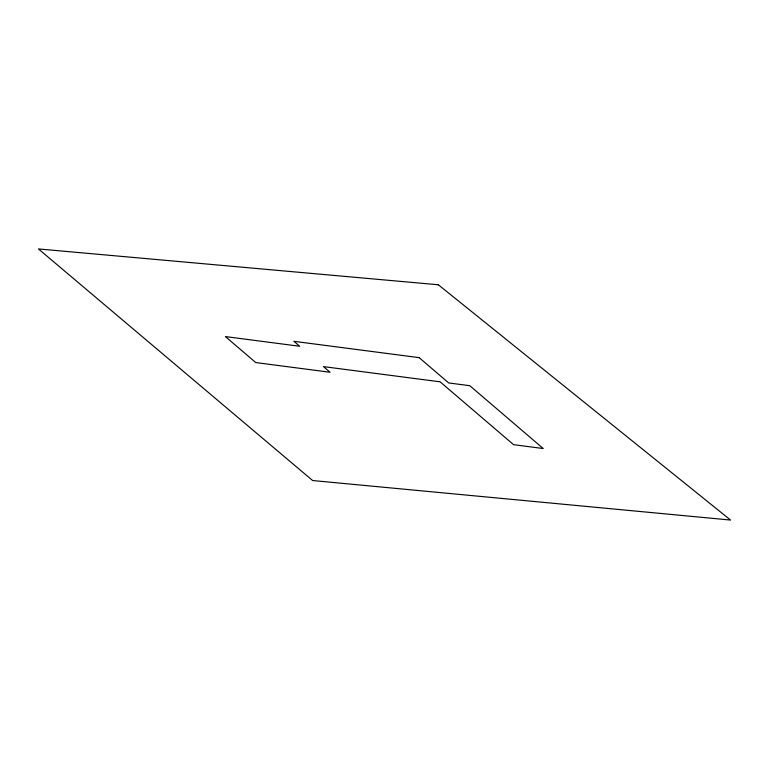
<?xml version="1.0" encoding="UTF-8"?>
<svg xmlns="http://www.w3.org/2000/svg" width="769" height="769" viewBox="0 0 769 769"><rect width="100%" height="100%" fill="white"/><g stroke="black" fill="none" stroke-linecap="round" stroke-linejoin="round"><path stroke-width="1.15" d="M438.34 284.77L38.45 248.945L312.647 480.538L730.55 520.055L438.34 284.77M419.134 357.643L293.902 341.311L299.699 346.271L225.394 336.572L255.76 362.564L330.064 372.254L323.47 366.611L440.118 381.828L513.557 444.665L543.222 448.538L469.782 385.692L448.692 382.943L419.134 357.643"/></g></svg>
